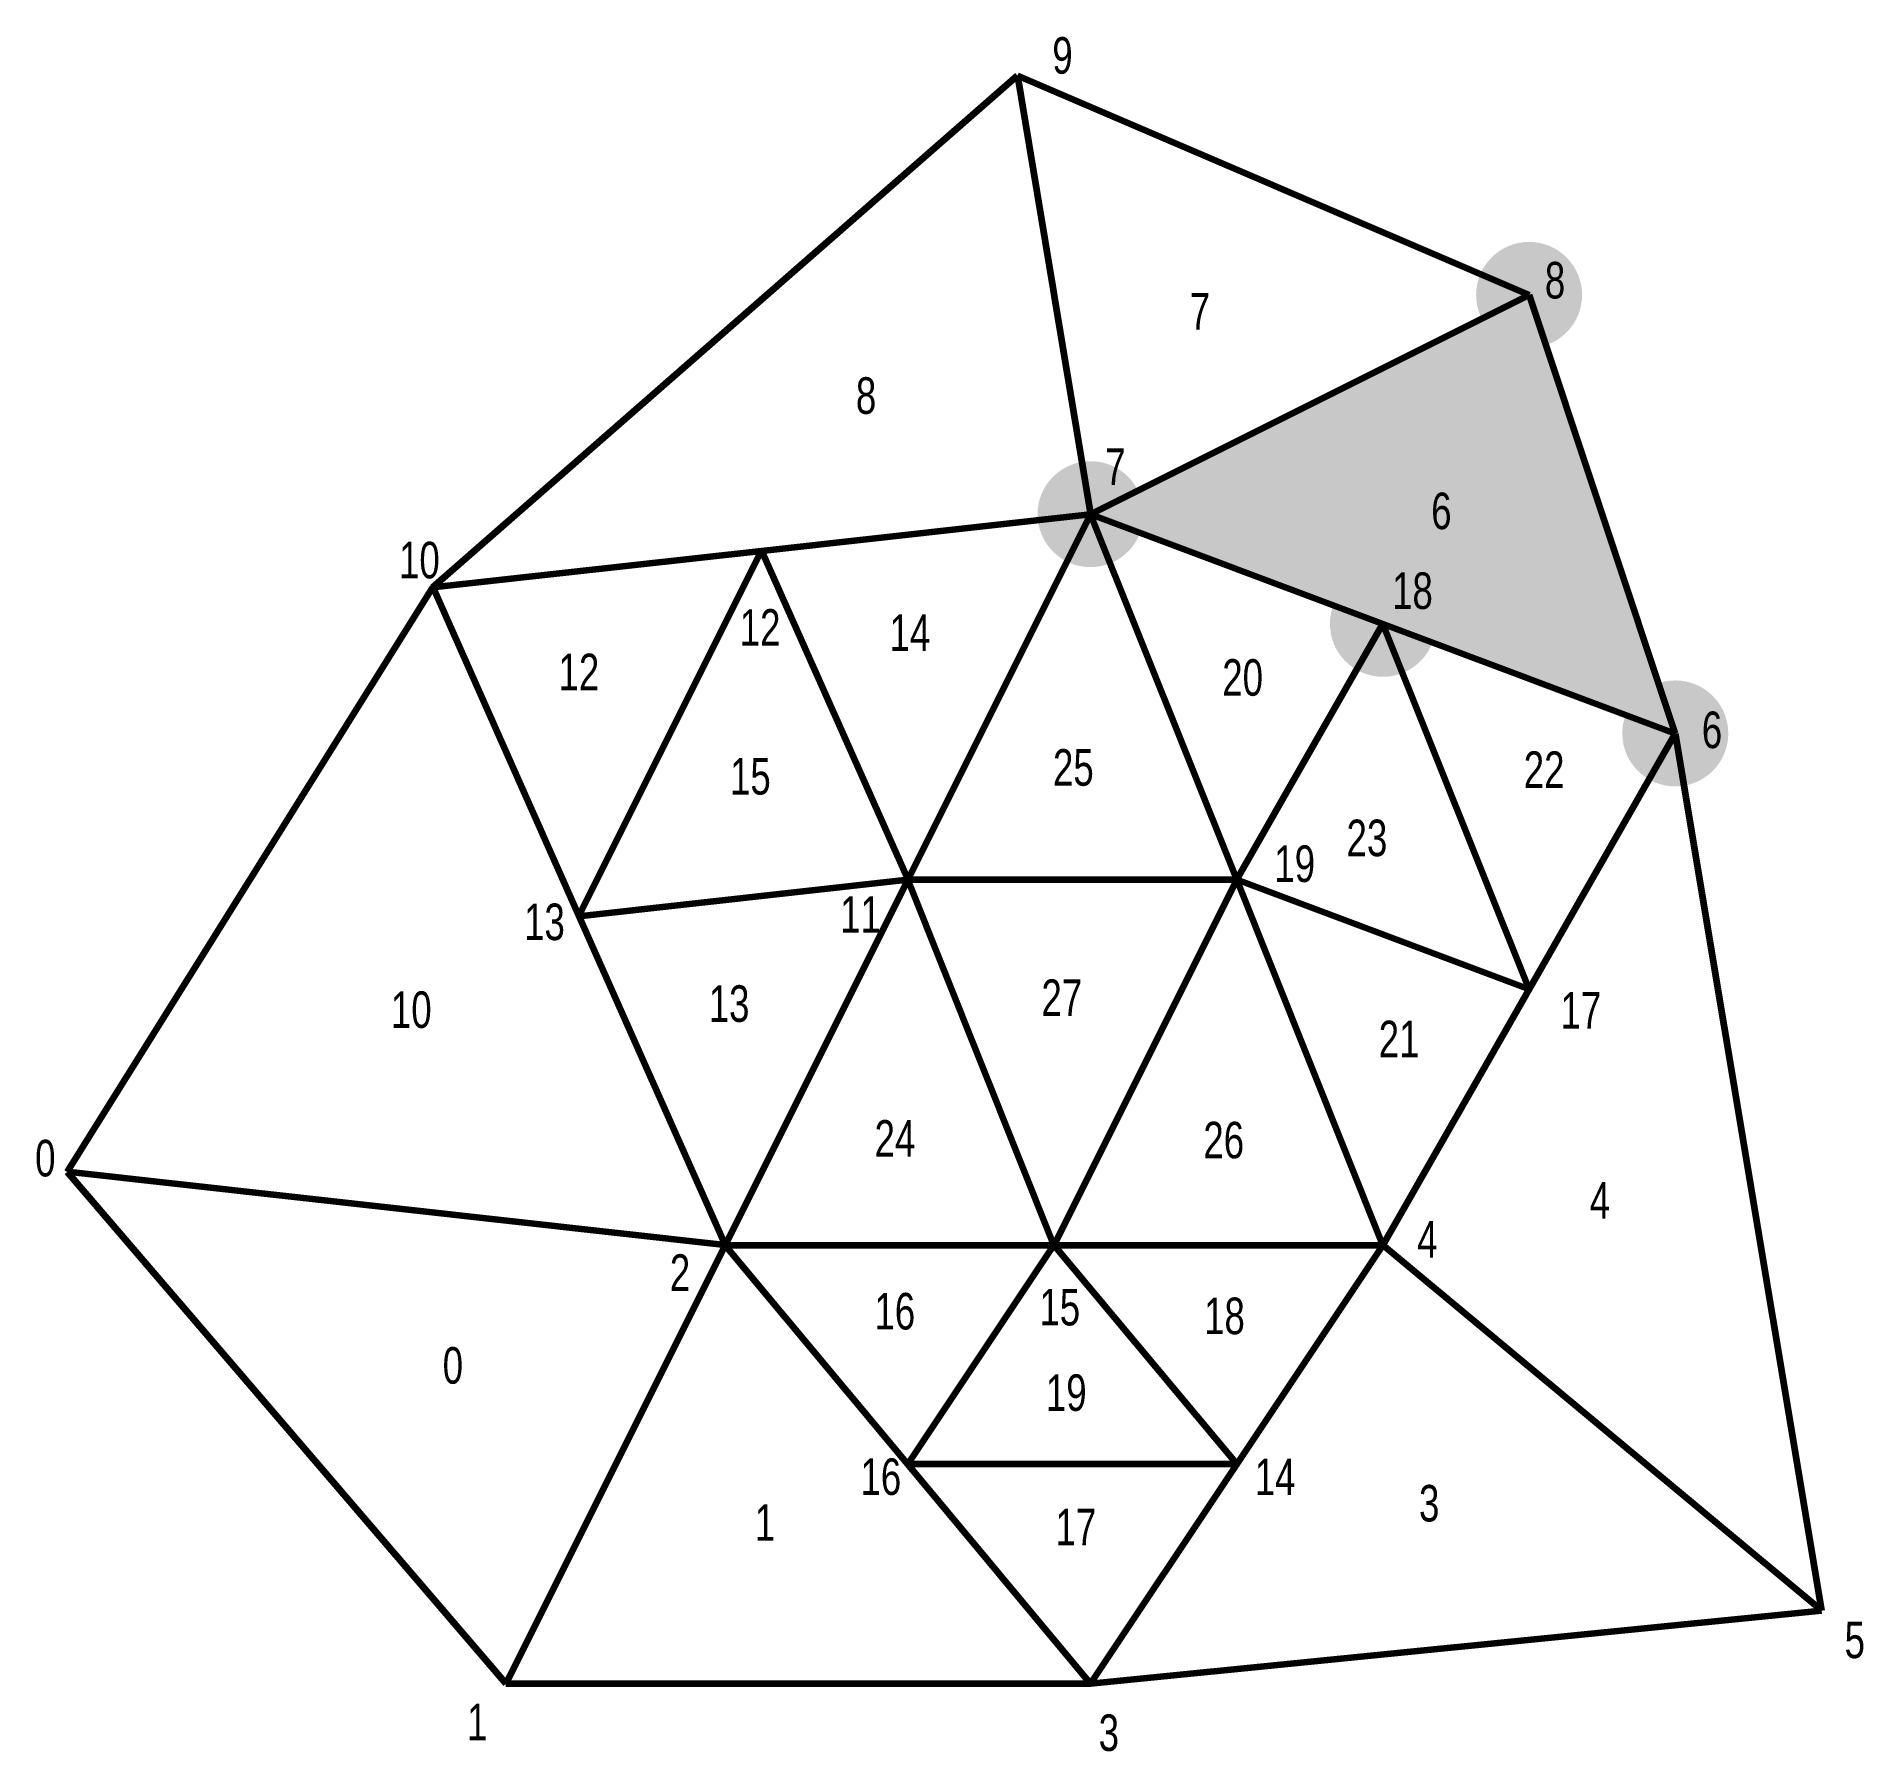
# Model space of a CAD drawing. Header units: millimetres. Extents: x -4 to 246, y -79 to 155.
import ezdxf

# ---------------------------------------------------------------- set-up
doc = ezdxf.new("R2010")
doc.units = ezdxf.units.MM
for name, color, linetype, lineweight, true_color in [('0-UGrid Mark DownAdj Edges', 1, 'CONTINUOUS', 100, 0xff0000), ('0-UGrid Mark Element', 2, 'CONTINUOUS', 0, 0xffff00), ('1-UGrid', 7, 'CONTINUOUS', 100, 0x000000), ('1-UGrid GlobalIdx Triangles', 7, 'CONTINUOUS', 35, 0x000000), ('1-UGrid Mark DownAdjVertices', 1, 'CONTINUOUS', 0, 0xff0000), ('1-UGrid Vertex Idx', 7, 'CONTINUOUS', 35, 0x000000)]:
    doc.layers.add(name, color=color, linetype=linetype, lineweight=lineweight, true_color=true_color)
doc.styles.get("Standard").update_dxf_attribs({"font": 'txt', "width": 0.75})

msp = doc.modelspace()

# ---------------------------------------------------------------- hatches: boundary and pattern name
at = {"layer": '0-UGrid Mark Element'}
msp.add_hatch(color=256, dxfattribs=at).paths.add_polyline_path([(140, 90), (180, 75), (220, 60), (200, 120)])
at = {"layer": '1-UGrid Mark DownAdjVertices'}
h = msp.add_hatch(color=256, dxfattribs=at)
edge = h.paths.add_edge_path()
edge.add_arc((200, 120), 7.25, 0, 360)
edge.add_arc((140, 90), 7.25, 0, 360)
edge.add_arc((220, 60), 7.25, 0, 360)
h = msp.add_hatch(color=256, dxfattribs=at)
edge = h.paths.add_edge_path()
edge.add_arc((180, 75), 7.25, 0, 360)

# ---------------------------------------------------------------- linework, layer by layer
at = {"layer": '0-UGrid Mark DownAdj Edges'}
for p, q in [((140, 90), (200, 120)), ((200, 120), (220, 60)), ((140, 90), (220, 60))]:
    msp.add_line(p, q, dxfattribs=at)
at = {"layer": '1-UGrid'}
for p, q in [((50, 80), (130, 150)), ((130, 150), (200, 120)), ((130, 150), (140, 90)), ((140, 90), (200, 120)), ((200, 120), (220, 60)), ((95, 85), (140, 90)), ((140, 90), (115, 40)), ((140, 90), (180, 75)), ((160, 40), (140, 90)), ((50, 80), (95, 85)), ((70, 35), (95, 85)), ((95, 85), (115, 40)), ((0, 0), (50, 80)), ((50, 80), (70, 35)), ((160, 40), (180, 75)), ((200, 25), (180, 75)), ((180, 75), (220, 60)), ((220, 60), (200, 25)), ((220, 60), (240, -60)), ((70, 35), (115, 40)), ((115, 40), (90, -10)), ((115, 40), (160, 40)), ((135, -10), (115, 40)), ((160, 40), (135, -10)), ((160, 40), (200, 25)), ((180, -10), (160, 40)), ((70, 35), (90, -10)), ((200, 25), (180, -10)), ((0, 0), (60, -70)), ((90, -10), (0, 0)), ((90, -10), (60, -70)), ((115, -40), (90, -10)), ((90, -10), (135, -10)), ((115, -40), (135, -10)), ((135, -10), (180, -10)), ((135, -10), (160, -40)), ((180, -10), (160, -40)), ((240, -60), (180, -10)), ((140, -70), (115, -40)), ((160, -40), (115, -40)), ((160, -40), (140, -70)), ((140, -70), (240, -60)), ((60, -70), (140, -70))]:
    msp.add_line(p, q, dxfattribs=at)
at = {"layer": '1-UGrid Vertex Idx'}
for p in [(127.5, 65), (150, 65), (150, 65), (115, 40), (102.5, 15), (147.5, 15)]:
    msp.add_point(p, dxfattribs=at)

# ---------------------------------------------------------------- texts
at = {"layer": '1-UGrid GlobalIdx Triangles', "char_height": 5, "width": 100}
for s, insert, attachment_point in [('7', (154.95, 117.76), 5), ('8', (109.29, 106.19), 5), ('6', (188, 90.41), 5), ('14', (115.28, 73.78), 5), ('12', (70, 68.41), 5), ('20', (160.81, 67.62), 5), ('25', (137.65, 55.31), 5), ('22', (202.05, 55.04), 5), ('15', (93.46, 54.1), 5), ('23', (177.81, 45.67), 5), ('13', (90.55, 23), 5), ('27', (136.07, 23.84), 5), ('10', (47.07, 22.17), 5), ('21', (182.21, 18.19), 5), ('24', (113.24, 4.59), 5), ('26', (158.22, 4.33), 5), ('4', (209.68, -3.88), 5), ('4', (184.68, -6.71), 1), ('16', (113.22, -19.09), 5), ('18', (158.32, -19.73), 5), ('0', (52.76, -26.5), 5), ('19', (136.68, -30.23), 5), ('3', (186.33, -45.36), 5), ('1', (95.45, -47.97), 5), ('17', (138, -48.59), 5)]:
    msp.add_mtext(s, dxfattribs=dict(at, insert=insert, attachment_point=attachment_point))
at = {"layer": '1-UGrid Vertex Idx', "char_height": 5, "width": 100, "attachment_point": 1}
for s, insert in [('9', (134.77, 155.27)), ('8', (202.15, 124.51)), ('7', (142, 99)), ('10', (45.39, 86.22)), ('18', (181.25, 82.03)), ('12', (92, 77)), ('6', (223.63, 62.99)), ('19', (165.14, 44.67)), ('11', (105.74, 37.73)), ('13', (62.5, 36.72)), ('17', (204.3, 24.61)), ('0', (-4.39, 4.39)), ('4', (184.68, -6.71)), ('2', (82.44, -11.27)), ('15', (133, -16)), ('16', (108.52, -39.19)), ('14', (162.46, -39.22)), ('5', (243.16, -61.52)), ('1', (54.69, -72.75)), ('3', (141.11, -74.22))]:
    msp.add_mtext(s, dxfattribs=dict(at, insert=insert))

doc.saveas('drawing.dxf')
